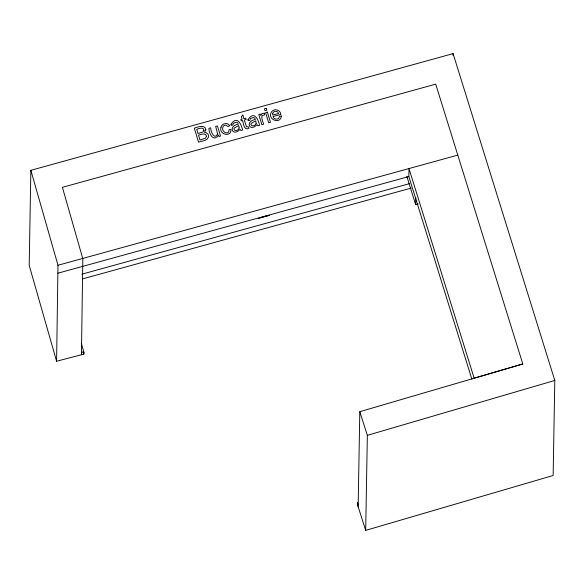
<?xml version="1.0" encoding="UTF-8"?>
<svg xmlns="http://www.w3.org/2000/svg" width="584" height="584" viewBox="0 0 584 584"><rect width="100%" height="100%" fill="white"/><g stroke="black" fill="none" stroke-linecap="round" stroke-linejoin="round"><path stroke-width="0.88" d="M81.439 343.713L83.943 352.466L83.913 354.094L56.597 361.248L57.984 265.26L30.857 170.316L453.075 53.618L554.8 380.454L553.143 475.493L365.686 530.381L357.386 504.372L357.444 502.641L358.182 504.386M30.857 170.316L29.2 265.355L56.597 361.248M358.145 506.737L359.802 411.698L522.804 363.971L435.708 84.154L62.415 187.333L82.819 258.748L81.431 354.743L81.475 352.393A2.577 0.694 -15.9 0 1 83.943 352.466M365.686 530.381L367.351 435.343L359.802 411.698M471.865 379.177L408.851 176.55L408.99 168.601L474.164 378.184L522.804 363.971M418.261 203.933L415.647 204.677L415.771 197.45M453.038 55.429L453.075 53.618M367.351 435.343L554.8 380.454M457.79 155.11L57.984 265.26M408.851 176.55L57.845 273.21M259.588 217.817L268.246 215.43M258.347 218.46L269.479 215.379M81.877 274.188L409.494 183.639M82.373 278.962L411.209 188.07M406.8 176.244L415.647 204.677M83.162 351.466L83.913 354.094M220.964 127.392C218.686 134.911 231.622 137.43 230.936 129.422L229.103 129.685C229.249 135.955 221.066 132.042 222.832 127.319A2.891 2.774 1 0 1 223.811 125.721L225.833 125.049L227.994 126.538L229.658 125.794L228.738 124.575A3.767 3.621 1 0 0 226.84 123.604C224.329 123.188 221.373 124.728 220.964 127.392M231.06 124.261L231.038 125.319L232.855 125.071L233.293 123.319L236.264 122.195L237.805 122.874L238.33 124.188C227.541 126.049 232.753 137.269 240.039 129.334L240.776 130.487L242.652 129.969C240.907 123.268 236.951 115.428 231.06 124.261M248.061 119.559L248.039 120.625L249.857 120.37L250.295 118.618L253.266 117.493L254.806 118.172L255.332 119.486C244.543 121.355 249.755 132.568 257.048 124.64L257.778 125.786L259.654 125.275C257.909 118.574 253.952 110.726 248.061 119.559M281.349 115.975C280.875 124.531 267.151 119.903 271.253 112.354A4.672 4.482 1 0 1 273.378 110.332C276.531 108.558 280.451 110.916 280.919 114.369L273.035 116.552C273.648 120.063 279.473 120.114 279.429 116.267L281.349 115.975M264.625 113.252L264.486 115.019C259.267 114.42 263.07 122.107 263.632 124.173L261.844 124.669L258.785 114.515L260.398 114.07L260.858 115.61L262.041 113.457L264.625 113.252M206.451 136.255L205.466 138.218L199.969 139.977L198.516 135.16C200.801 134.495 205.933 132.239 206.451 136.255M205.845 129.794L204.561 132.422L205.889 132.605L207.809 133.962A4.446 4.27 1 0 1 208.452 137.006C207.393 141.218 201.626 140.729 198.538 142.16L194.319 128.151C197.567 127.013 205.079 124.071 205.845 129.794M203.984 130.327L202.969 131.962L198.02 133.502L196.742 129.268C198.859 128.677 203.663 126.494 203.984 130.327M272.757 113.26L272.713 115.106L278.612 113.478C277.94 110.624 273.619 110.566 272.757 113.26M217.613 133.933C214.226 140.649 210.634 131.086 210.678 127.808L208.889 128.305C208.941 133.773 213.656 142.678 218.467 135.043L218.92 136.532L220.518 136.087L217.46 125.94L215.664 126.429L217.613 133.933M239.155 127.969C238.827 130.115 235.104 131.736 234.001 129.407A1.584 1.526 1 0 1 234.206 128.115L238.732 125.538L239.155 127.969M256.157 123.268C255.828 125.414 252.106 127.035 251.003 124.713A1.584 1.526 1 0 1 251.215 123.414L255.734 120.837L256.157 123.268M242.842 115.077L241.367 116.603L242.126 119.121L240.812 119.479L241.214 120.822L242.528 120.457C243.455 123.312 244.039 131.327 249.025 128.188L248.309 126.743L246.484 126.823L244.316 119.961L246.112 119.465L245.711 118.129L243.908 118.625L242.842 115.077M266.231 108.274L264.435 108.77L265.034 110.748L266.822 110.252L266.231 108.274M267.392 112.135L265.603 112.632L268.662 122.786L270.45 122.29L267.392 112.135"/></g></svg>
